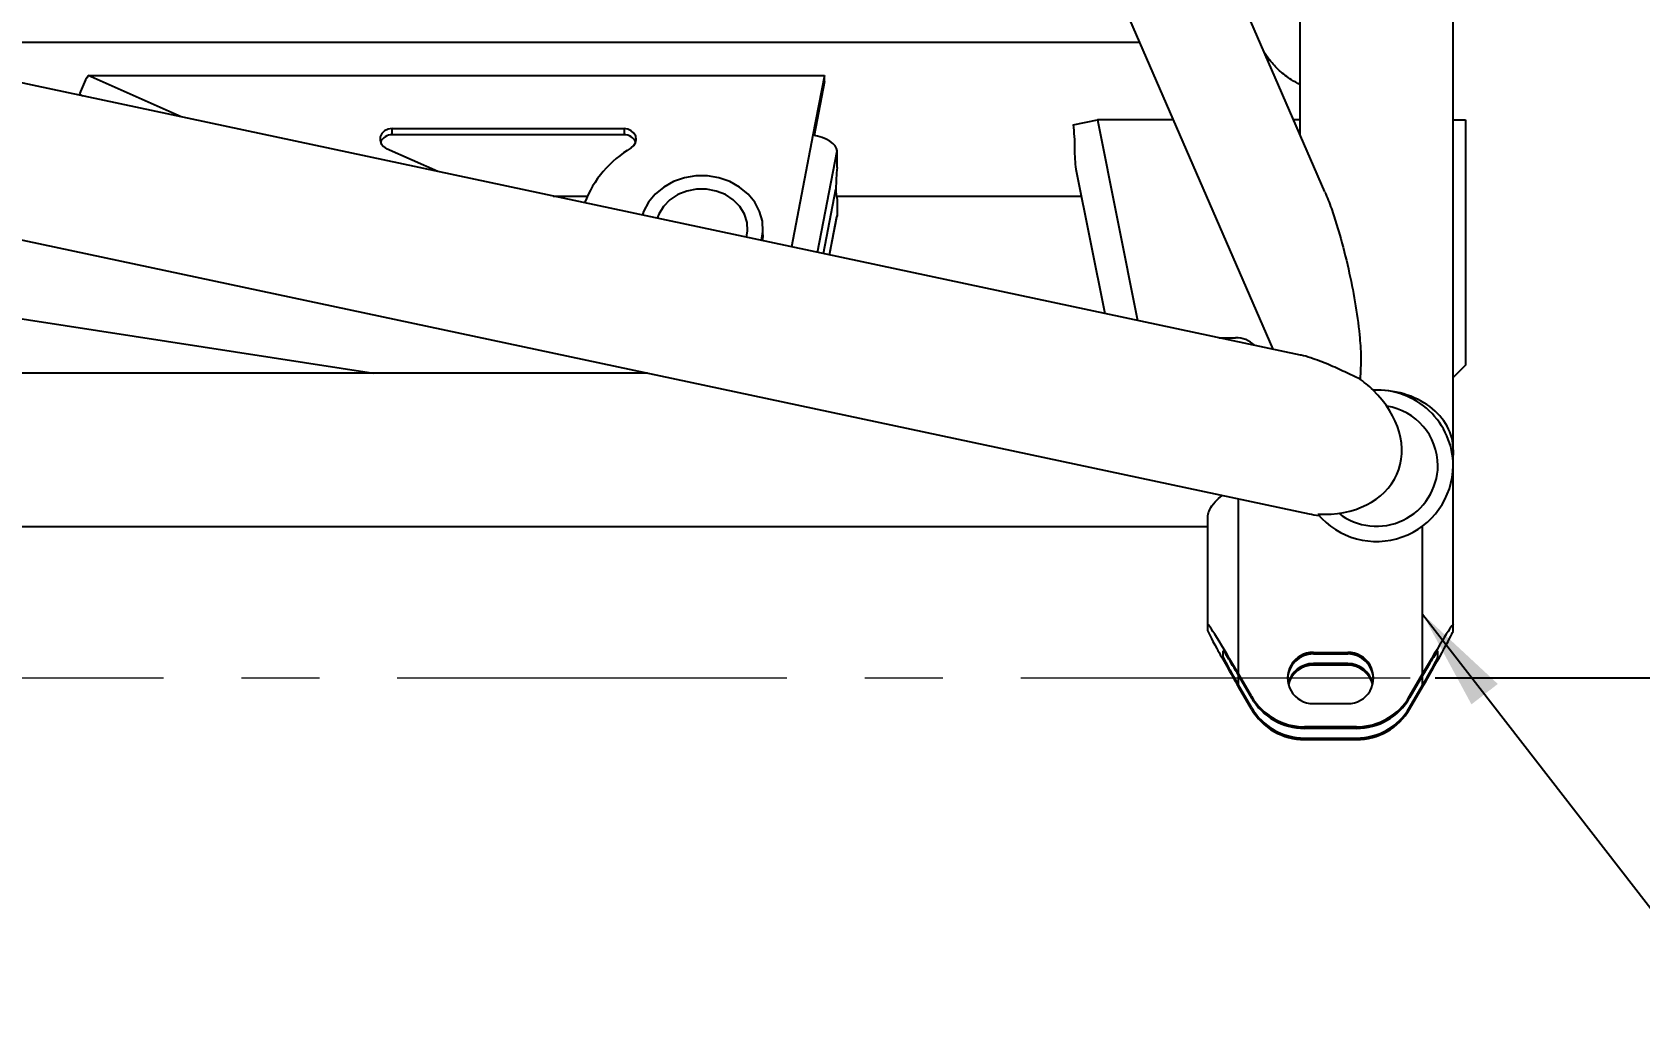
# Model space of a CAD drawing. Header units: millimetres. Extents: x -1160 to 841, y -1082 to 594.
# Drawn here: x 567.4 to 619.8, y 157.2 to 188.9 of the extents above; entities that cross this region are included whole.
import ezdxf

# ---------------------------------------------------------------- set-up
doc = ezdxf.new("R2010")
doc.units = ezdxf.units.MM
doc.linetypes.add('CENTERX2', pattern=[20.32, 12.7, -2.54, 2.54, -2.54])
doc.layers.add('FORMAT', color=7, linetype='Continuous')
doc.styles.add('SLDTEXTSTYLE1', font='TXT', dxfattribs={"width": 0.7})
doc.dimstyles.new('SLDDIMSTYLE3', dxfattribs={"dimtxt": 0.18, "dimasz": 3.302, "dimexe": 0, "dimexo": 0.0625, "dimgap": 0, "dimtad": 0, "dimtih": 1, "dimtoh": 1, "dimdec": 0, "dimrnd": 1e-09, "dimzin": 0, "dimdsep": 46, "dimtxsty": 'Standard', "dimsah": 1, "dimcen": 0.09, "dimadec": 0, "dimazin": 0, "dimtfac": 3.302, "dimtdec": 0, "dimtofl": 0, "dimtmove": 0, "dimatfit": 3, "dimfxl": 0, "dimfrac": 2, "dimtolj": 1, "dimtzin": 0, "dimarcsym": 0})
doc.dimstyles.new('SLDDIMSTYLE5', dxfattribs={"dimtxt": 3.5, "dimasz": 3.302, "dimexe": 0, "dimexo": 0.0625, "dimgap": 0.875, "dimtad": 1, "dimdec": 0, "dimlfac": 5, "dimrnd": 1e-09, "dimzin": 12, "dimdsep": 46, "dimtxsty": 'SLDTEXTSTYLE1', "dimsah": 1, "dimcen": 0.09, "dimadec": 0, "dimazin": 3, "dimtol": 1, "dimtp": 5, "dimtm": 5, "dimtfac": 1, "dimtdec": 0, "dimtofl": 0, "dimtmove": 0, "dimatfit": 3, "dimfxl": 0, "dimfrac": 2, "dimtolj": 1, "dimtzin": 12, "dimarcsym": 0})

# ---------------------------------------------------------------- blocks, each defined once
blk = doc.blocks.new('_D_41')
at = {"layer": 'FORMAT'}
for p, q in [((615.61, 292.275), (648.262, 292.275)), ((647.262, 167.893), (647.262, 292.275)), ((613.171, 167.893), (648.262, 167.893))]:
    blk.add_line(p, q, dxfattribs=at)
for points in [[(647.262, 292.275), (646.754, 288.973), (647.77, 288.973)], [(647.262, 167.893), (647.77, 171.195), (646.754, 171.195)]]:
    blk.add_solid(points, dxfattribs=at)
at = {"layer": 'FORMAT', "attachment_point": 1, "rotation": 90, "style": 'SLDTEXTSTYLE1'}
for s, insert, char_height in [('5', (641.571, 238.689), 2), ('5', (644.207, 238.689), 2), ('+', (641.571, 237.624), 2), ('-', (644.207, 237.553), 2), ('620', (642.751, 229.338), 3.5)]:
    blk.add_mtext(s, dxfattribs=dict(at, insert=insert, char_height=char_height))

msp = doc.modelspace()

# ---------------------------------------------------------------- linework, layer by layer
at = {"color": 7, "linetype": 'Continuous', "lineweight": 25}
for p, q in [((609.579896, 183.732466), (598.33287, 209.652942)), ((595.908586, 206.195959), (607.878801, 178.608785)), ((505.355599, 195.306121), (609.065904, 173.244381)), ((608.762283, 193.569227), (608.762283, 185.616781)), ((613.762283, 175.333096), (613.762283, 193.569227)), ((608.779833, 178.417113), (542.986912, 192.41289)), ((603.543954, 188.599096), (560.915224, 188.599096)), ((607.602081, 188.290642), (607.780486, 188.027461)), ((569.262283, 187.528574), (593.262283, 187.528574)), ((593.262283, 187.528574), (592.887943, 185.58345)), ((593.262283, 187.328574), (592.925309, 185.577609)), ((593.262283, 187.328574), (593.262283, 187.528574)), ((569.091719, 186.859754), (568.988197, 186.932006)), ((601.371314, 185.925699), (602.162283, 186.083893)), ((604.635314, 186.083893), (602.162283, 186.083893)), ((608.762264, 186.083893), (608.5596, 186.083893)), ((608.762264, 186.083893), (608.762264, 185.616824)), ((613.762284, 186.083893), (614.162283, 186.083893)), ((614.162283, 186.083893), (614.162283, 178.083893)), ((579.176594, 185.796523), (586.73246, 185.796523)), ((579.176594, 185.596523), (579.176594, 185.796523)), ((586.73246, 185.596523), (579.176594, 185.596523)), ((586.73246, 185.796523), (586.73246, 185.596523)), ((580.664278, 184.397985), (578.993655, 185.142055)), ((593.677058, 184.535593), (593.677058, 185.069552)), ((601.464399, 184.474289), (602.404601, 179.773282)), ((584.419785, 183.599096), (585.539285, 183.599096)), ((593.235247, 181.72383), (593.6404, 183.82907)), ((593.651383, 183.599096), (601.639438, 183.599096)), ((593.677058, 183.50351), (593.677058, 182.969552)), ((593.432874, 181.68179), (593.673528, 182.932265)), ((593.677058, 182.969552), (593.673528, 182.932265)), ((591.262283, 182.332422), (591.262283, 182.532422)), ((591.262283, 182.332422), (591.250664, 182.146)), ((556.228102, 181.267958), (578.561404, 177.833096)), ((606.115452, 178.983893), (606.662283, 178.983893)), ((587.494757, 177.833096), (541.696403, 177.833096)), ((614.162283, 178.083893), (613.762283, 177.683893)), ((613.762283, 174.812151), (613.762283, 175.333096)), ((613.762283, 175.333096), (613.762283, 175.15245)), ((613.762283, 169.642297), (613.762283, 174.812151)), ((605.762283, 169.642297), (605.762283, 173.158888)), ((545.262283, 172.833096), (605.762283, 172.833096)), ((605.762283, 169.43324), (605.762283, 169.642297)), ((613.762283, 169.43324), (613.762283, 169.642297)), ((606.262283, 168.571958), (606.262283, 168.781015)), ((613.262283, 168.571958), (613.262283, 168.781015)), ((609.202283, 168.728334), (610.322283, 168.728334)), ((609.202283, 168.728334), (609.202283, 168.676069)), ((609.202283, 168.676069), (610.322283, 168.676069)), ((610.322283, 168.362484), (609.202283, 168.362484)), ((609.202283, 168.362484), (609.202283, 168.31022)), ((610.322283, 168.31022), (609.202283, 168.31022)), ((610.322283, 168.676069), (610.322283, 168.728334)), ((610.322283, 168.31022), (610.322283, 168.362484)), ((607.184932, 167.296222), (606.762283, 168.024263)), ((606.762283, 167.971998), (607.184932, 167.243958)), ((612.339633, 167.296222), (612.762283, 168.024263)), ((612.762283, 167.971998), (612.339633, 167.243958)), ((607.184932, 166.930372), (606.762283, 167.658413)), ((607.184932, 166.878108), (606.762283, 167.606149)), ((607.184932, 167.243958), (607.184932, 167.296222)), ((612.339633, 166.930372), (612.762283, 167.658413)), ((612.339633, 166.878108), (612.762283, 167.606149)), ((612.339633, 167.296222), (612.339633, 167.243958)), ((607.184932, 166.878108), (607.184932, 166.930372)), ((609.202283, 167.057537), (610.322283, 167.057537)), ((612.339633, 166.930372), (612.339633, 166.878108)), ((610.607582, 166.3017), (608.916983, 166.3017)), ((608.916983, 166.3017), (608.916983, 166.249436)), ((610.607582, 166.249436), (608.916983, 166.249436)), ((610.607582, 166.249436), (610.607582, 166.3017)), ((608.916983, 165.935851), (610.607582, 165.935851)), ((608.916983, 165.935851), (608.916983, 165.883586)), ((608.916983, 165.883586), (610.607582, 165.883586)), ((610.607582, 165.883586), (610.607582, 165.935851))]:
    msp.add_line(p, q, dxfattribs=at)
at = {"color": 8, "linetype": 'Continuous', "lineweight": 25}
for p, q in [((572.292902, 186.178784), (569.262283, 187.528574)), ((602.162283, 186.083893), (603.46972, 179.546705)), ((592.887943, 185.58345), (592.188031, 181.946599)), ((593.041121, 181.765125), (593.677058, 185.069552)), ((593.429372, 181.682535), (593.677058, 182.969552)), ((606.762283, 168.024263), (606.762283, 173.734418)), ((612.762283, 168.024263), (612.762283, 172.842536)), ((606.762283, 167.658413), (606.762283, 167.971998)), ((612.762283, 167.658413), (612.762283, 167.971998))]:
    msp.add_line(p, q, dxfattribs=at)
at = {"color": 7, "linetype": 'CENTERX2', "lineweight": 18}
msp.add_line((538.702283, 167.892935), (613.171409, 167.892935), dxfattribs=at)
at = {"color": 7, "linetype": 'Continuous', "lineweight": 25, "flags": 128}
for points in [[(579.176594, 185.796523), (579.04572, 185.777457), (578.929253, 185.722357), (578.840013, 185.637289), (578.787823, 185.531616), (578.778429, 185.416972), (578.812865, 185.305976), (578.887339, 185.210846), (578.993655, 185.142055)], [(586.962444, 185.166687), (587.052794, 185.242652), (587.111395, 185.339179), (587.132441, 185.4467), (587.113845, 185.55456), (587.057451, 185.652068), (586.968848, 185.72956), (586.856817, 185.779357), (586.73246, 185.796523)], [(593.677058, 185.069552), (593.661896, 185.149776), (593.616991, 185.231295), (593.544069, 185.310975), (593.445932, 185.385754), (593.326352, 185.452759), (593.189925, 185.509415), (593.041892, 185.553544), (592.887943, 185.58345)], [(591.213917, 182.153817), (591.260017, 182.450008), (591.241925, 182.778918), (591.152284, 183.09892), (590.994333, 183.398447), (590.773782, 183.666674), (590.498601, 183.893906), (590.178736, 184.07193), (589.825748, 184.194312), (589.452395, 184.25663), (589.07217, 184.25663), (588.698817, 184.194312), (588.34583, 184.07193), (588.025965, 183.893906), (587.750783, 183.666674), (587.530232, 183.398447), (587.372281, 183.09892), (587.330205, 182.979978)], [(590.728215, 182.257138), (590.760083, 182.462093), (590.742522, 182.742583), (590.655748, 183.013245), (590.503816, 183.261425), (590.293832, 183.475518), (590.035613, 183.645512), (589.741235, 183.763459), (589.424461, 183.823845), (589.100104, 183.823845), (588.78333, 183.763459), (588.488952, 183.645512), (588.230733, 183.475518), (588.020749, 183.261425), (587.868817, 183.013245), (587.815907, 182.876657)]]:
    msp.add_lwpolyline(points, dxfattribs=at)
at = {"color": 7, "linetype": 'Continuous', "lineweight": 25}
for centre, radius, start, end in [((572.122725, 185.853134), 3.315001, 149.6413087, 161.0070628), ((579.160187, 185.201212), 0.395651, 87.6232695, 157.8926108), ((586.754067, 185.209292), 0.387834, 21.2905108, 93.1936088), ((588.769012, 182.103123), 3.556559, 120.5276298, 158.9593854), ((602.567835, 183.720079), 8.9281, 174.7591617, 179.3005376), ((594.46942, 183.757574), 0.832097, 175.0709486, 197.7780135), ((606.662283, 178.083893), 0.9, 46.3871389, 90), ((611.278218, 174.79085), 2.484156, 0.4913197, 92.983605), ((611.282179, 174.799057), 1.980147, 0.3788866, 80.9933613), ((611.258503, 174.847263), 2.504025, 220.0920831, 359.1965781), ((611.260557, 174.839857), 2.001917, 232.045946, 359.2070361), ((609.200202, 167.838071), 0.838001, 89.8577357, 178.0351452), ((609.198955, 167.892935), 0.835405, 89.7717572, 270.2282428), ((609.200187, 167.524094), 0.838393, 89.8567725, 167.1879399), ((609.200243, 167.471701), 0.838521, 89.8606316, 165.3426597), ((610.32561, 167.892935), 0.835405, 269.7717572, 90.2282428), ((610.324696, 167.838417), 0.837656, 1.9420137, 90.1651026), ((610.324081, 167.52372), 0.838766, 12.8324291, 90.1228584), ((610.324032, 167.471323), 0.838898, 14.6772563, 90.1194524), ((608.914921, 168.303633), 2.001934, 210.2131878, 270.0590058), ((608.914921, 168.251369), 2.001934, 210.2131878, 270.0590058), ((610.609644, 168.303633), 2.001934, 269.9409942, 329.7868122), ((610.609644, 168.251369), 2.001934, 269.9409942, 329.7868122), ((608.914921, 167.937783), 2.001934, 210.2131878, 270.0590058), ((608.914921, 167.885519), 2.001934, 210.2131878, 270.0590058), ((610.609644, 167.937783), 2.001934, 269.9409942, 329.7868122), ((610.609644, 167.885519), 2.001934, 269.9409942, 329.7868122)]:
    msp.add_arc(centre, radius, start, end, dxfattribs=at)
for centre, major_axis, ratio, start_param, end_param in [((611.262283, 175.333096), (-2.298315, 2.838649), 0.346552728, 5.158353974, 5.351378439), ((608.906676, 175.834192), (3.033582, -1.263848), 0.750951791, 5.153274766, 7.374177373), ((611.262283, 175.333096), (2.255487, 1.826157), 0.590486816, 1.166364281, 1.170193028), ((611.262283, 175.333096), (2.5, 0), 0.777861913, 0, 1.612329388), ((609.776022, 175.64926), (3.10979, -0.219781), 0.79754207, 4.538684628, 4.641484087), ((606.762283, 167.919734), (-0.99897, 1.725531), 0.026293828, 4.75777538, 6.328571707), ((606.762283, 167.710677), (-0.99897, 1.725531), 0.026293828, 0.0453864, 1.616182727), ((612.762283, 167.919734), (0.99897, 1.725531), 0.026293828, 6.237798907, 7.808595234), ((612.762283, 167.710677), (0.99897, 1.725531), 0.026293828, 4.667002581, 6.237798907), ((606.762283, 167.919734), (-0.499485, 0.862766), 0.026293828, 4.75777538, 6.328571707), ((612.762283, 167.919734), (0.499485, 0.862766), 0.026293828, 6.237798907, 7.808595234), ((606.762283, 167.710677), (-0.499485, 0.862766), 0.026293828, 0.0453864, 1.616182727), ((612.762283, 167.710677), (0.499485, 0.862766), 0.026293828, 4.667002581, 6.237798907)]:
    msp.add_ellipse(centre, major_axis=major_axis, ratio=ratio, start_param=start_param, end_param=end_param, dxfattribs=at)
for points, knots in [([(608.762283, 187.231426), (608.670778, 187.282849), (608.429782, 187.418281), (608.066562, 187.690195), (607.878796, 187.91156), (607.780486, 188.027461)], [0, 0, 0, 0, 0.225781154, 0.594639199, 1, 1, 1, 1]), ([(601.371314, 185.925699), (601.384809, 185.797161), (601.412163, 185.536605), (601.41709, 185.158712), (601.420487, 184.793744), (601.449622, 184.581791), (601.464399, 184.474289)], [0, 0, 0, 0, 0.244533912, 0.495689079, 0.744213117, 1, 1, 1, 1]), ([(609.580251, 183.728345), (609.616692, 183.64209), (609.729182, 183.375831), (609.886369, 182.916423), (610.115015, 182.167863), (610.348445, 181.244344), (610.569148, 180.149829), (610.7018, 179.192991), (610.764838, 178.350856), (610.73773, 177.873059), (610.724125, 177.633267)], [0, 0, 0, 0, 0.043378834, 0.133904038, 0.225261798, 0.41079234, 0.586643479, 0.76329745, 0.881205967, 1, 1, 1, 1]), ([(610.724125, 177.633267), (610.562882, 177.710326), (610.237316, 177.865916), (609.701922, 178.111956), (609.216665, 178.295757), (608.891812, 178.399365), (608.789053, 178.41418), (608.782134, 178.415177)], [0, 0, 0, 0, 0.2792727121, 0.5638832299, 0.8422010615, 0.9893752737, 1, 1, 1, 1]), ([(605.762283, 173.158888), (605.762594, 173.168851), (605.764711, 173.236559), (605.819262, 173.390122), (605.970717, 173.62864), (606.153092, 173.775162), (606.240527, 173.845408)], [0, 0, 0, 0, 0.05083466, 0.345483847, 0.686207362, 1, 1, 1, 1])]:
    msp.add_open_spline(points, degree=3, knots=knots, dxfattribs=at)

# ---------------------------------------------------------------- dimensions: what is measured, and where the dimension line sits
at = {"layer": 'FORMAT'}
dim = msp.add_linear_dim(base=(647.262283, 292.27485), p1=(613.171409, 167.892935), p2=(615.609898, 292.27485), angle=90, dimstyle='SLDDIMSTYLE5', dxfattribs=at)
dim.commit()
dim.dimension.update_dxf_attribs({"geometry": '_D_41', "text_midpoint": (647.262283, 234.581502), "dimtype": 160})

# ---------------------------------------------------------------- leaders
at = {"color": 7, "linetype": 'Continuous', "lineweight": 0}
msp.add_leader([(612.762283, 169.976443), (622.627737, 157.240715)], dimstyle='SLDDIMSTYLE3', dxfattribs=at)

doc.saveas('drawing.dxf')
